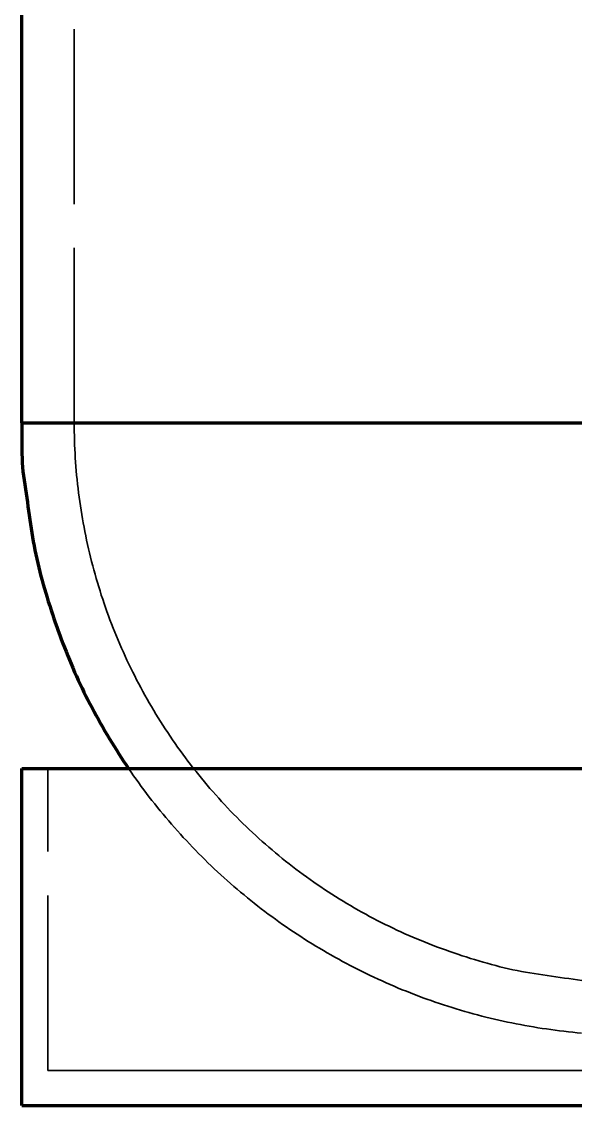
# Model space of a CAD drawing. Header units: millimetres. Extents: x 0 to 2208, y 0 to 420.
# Drawn here: x 179.13 to 191.85, y 102.4 to 127.17 of the extents above; entities that cross this region are included whole.
import ezdxf

# ---------------------------------------------------------------- set-up
doc = ezdxf.new("R2010")
doc.units = ezdxf.units.MM
doc.linetypes.add('IRAM-E-TRAZOS', pattern=[5, 4, -1])
doc.layers.add('01-VISIBLE', color=7, linetype='CONTINUOUS', lineweight=70)
doc.layers.add('02-OCULTA', color=4, linetype='IRAM-E-TRAZOS', lineweight=35)

msp = doc.modelspace()

# ---------------------------------------------------------------- linework, layer by layer
at = {"layer": '01-VISIBLE'}
for p, q in [((179.127, 118), (179.127, 149.28)), ((179.127, 102.4), (179.127, 110.1))]:
    msp.add_line(p, q, dxfattribs=at)
for points in [[(179.127, 118), (179.227, 118), (179.327, 118), (179.427, 118), (179.527, 118), (179.627, 118), (179.727, 118), (179.827, 118), (179.927, 118), (180.027, 118), (180.127, 118), (180.227, 118), (180.327, 118), (180.427, 118), (180.527, 118), (180.627, 118), (180.727, 118), (180.827, 118), (180.927, 118), (181.027, 118), (181.127, 118), (181.227, 118), (181.327, 118), (181.427, 118), (181.527, 118), (181.627, 118), (181.727, 118), (181.827, 118), (181.927, 118), (182.027, 118), (182.127, 118), (182.227, 118), (182.327, 118), (182.427, 118), (182.527, 118), (182.627, 118), (182.727, 118), (182.827, 118), (182.927, 118), (183.027, 118), (183.127, 118), (183.227, 118), (183.327, 118), (183.427, 118), (183.527, 118), (183.627, 118), (183.727, 118), (183.827, 118), (183.927, 118), (184.027, 118), (184.127, 118), (184.227, 118), (184.327, 118), (184.427, 118), (184.527, 118), (184.627, 118), (184.727, 118), (184.827, 118), (184.927, 118), (185.027, 118), (185.127, 118), (185.227, 118), (185.327, 118), (185.427, 118), (185.527, 118), (185.627, 118), (185.727, 118), (185.827, 118), (185.927, 118), (186.027, 118), (186.127, 118), (186.227, 118), (186.327, 118), (186.427, 118), (186.527, 118), (186.627, 118), (186.727, 118), (186.827, 118), (186.927, 118), (187.027, 118), (187.127, 118), (187.227, 118), (187.327, 118), (187.427, 118), (187.527, 118), (187.627, 118), (187.727, 118), (187.827, 118), (187.927, 118), (188.027, 118), (188.127, 118), (188.227, 118), (188.327, 118), (188.427, 118), (188.527, 118), (188.627, 118), (188.727, 118), (188.827, 118), (188.927, 118), (189.027, 118), (189.127, 118), (189.227, 118), (189.327, 118), (189.427, 118), (189.527, 118), (189.627, 118), (189.727, 118), (189.827, 118), (189.927, 118), (190.027, 118), (190.127, 118), (190.227, 118), (190.327, 118), (190.427, 118), (190.527, 118), (190.627, 118), (190.727, 118), (190.827, 118), (190.927, 118), (191.027, 118), (191.127, 118), (191.227, 118), (191.327, 118), (191.427, 118), (191.527, 118), (191.627, 118), (191.727, 118), (191.827, 118), (191.927, 118)], [(179.127, 118), (179.127, 117.899), (179.127, 117.798), (179.128, 117.697), (179.128, 117.596), (179.129, 117.494), (179.131, 117.393), (179.133, 117.292), (179.135, 117.191), (179.139, 117.09), (179.145, 116.989), (179.154, 116.888), (179.168, 116.788), (179.185, 116.688), (179.201, 116.588), (179.215, 116.488), (179.229, 116.388), (179.243, 116.288), (179.257, 116.188), (179.27, 116.088), (179.284, 115.987), (179.298, 115.887), (179.313, 115.787), (179.328, 115.687), (179.343, 115.587), (179.359, 115.487), (179.375, 115.387), (179.393, 115.288), (179.411, 115.188), (179.43, 115.089), (179.45, 114.99), (179.471, 114.891), (179.494, 114.792), (179.517, 114.694), (179.542, 114.596), (179.567, 114.498), (179.593, 114.4), (179.621, 114.303), (179.648, 114.205), (179.677, 114.108), (179.706, 114.012), (179.736, 113.915), (179.767, 113.819), (179.798, 113.722), (179.83, 113.626), (179.862, 113.53), (179.895, 113.435), (179.928, 113.339), (179.962, 113.244), (179.996, 113.149), (180.031, 113.054), (180.067, 112.959), (180.104, 112.865), (180.141, 112.771), (180.178, 112.677), (180.217, 112.583), (180.256, 112.49), (180.296, 112.397), (180.337, 112.305), (180.379, 112.213), (180.421, 112.121), (180.464, 112.029), (180.507, 111.938), (180.551, 111.847), (180.596, 111.756), (180.642, 111.666), (180.688, 111.576), (180.735, 111.486), (180.782, 111.397), (180.83, 111.308), (180.879, 111.219), (180.928, 111.131), (180.978, 111.043), (181.029, 110.955), (181.08, 110.868), (181.132, 110.781), (181.184, 110.695), (181.238, 110.609), (181.291, 110.523), (181.345, 110.438), (181.4, 110.353), (181.456, 110.268), (181.512, 110.184), (181.569, 110.1)], [(179.127, 110.1), (179.227, 110.1), (179.327, 110.1), (179.427, 110.1), (179.527, 110.1), (179.627, 110.1), (179.727, 110.1), (179.827, 110.1), (179.927, 110.1), (180.027, 110.1), (180.127, 110.1), (180.227, 110.1), (180.327, 110.1), (180.427, 110.1), (180.527, 110.1), (180.627, 110.1), (180.727, 110.1), (180.827, 110.1), (180.927, 110.1), (181.027, 110.1), (181.127, 110.1), (181.227, 110.1), (181.327, 110.1), (181.427, 110.1), (181.527, 110.1), (181.627, 110.1), (181.727, 110.1), (181.827, 110.1), (181.927, 110.1), (182.027, 110.1), (182.127, 110.1), (182.227, 110.1), (182.327, 110.1), (182.427, 110.1), (182.527, 110.1), (182.627, 110.1), (182.727, 110.1), (182.827, 110.1), (182.927, 110.1), (183.027, 110.1), (183.127, 110.1), (183.227, 110.1), (183.327, 110.1), (183.427, 110.1), (183.527, 110.1), (183.627, 110.1), (183.727, 110.1), (183.827, 110.1), (183.927, 110.1), (184.027, 110.1), (184.127, 110.1), (184.227, 110.1), (184.327, 110.1), (184.427, 110.1), (184.527, 110.1), (184.627, 110.1), (184.727, 110.1), (184.827, 110.1), (184.927, 110.1), (185.027, 110.1), (185.127, 110.1), (185.227, 110.1), (185.327, 110.1), (185.427, 110.1), (185.527, 110.1), (185.627, 110.1), (185.727, 110.1), (185.827, 110.1), (185.927, 110.1), (186.027, 110.1), (186.127, 110.1), (186.227, 110.1), (186.327, 110.1), (186.427, 110.1), (186.527, 110.1), (186.627, 110.1), (186.727, 110.1), (186.827, 110.1), (186.927, 110.1), (187.027, 110.1), (187.127, 110.1), (187.227, 110.1), (187.327, 110.1), (187.427, 110.1), (187.527, 110.1), (187.627, 110.1), (187.727, 110.1), (187.827, 110.1), (187.927, 110.1), (188.027, 110.1), (188.127, 110.1), (188.227, 110.1), (188.327, 110.1), (188.427, 110.1), (188.527, 110.1), (188.627, 110.1), (188.727, 110.1), (188.827, 110.1), (188.927, 110.1), (189.027, 110.1), (189.127, 110.1), (189.227, 110.1), (189.327, 110.1), (189.427, 110.1), (189.527, 110.1), (189.627, 110.1), (189.727, 110.1), (189.827, 110.1), (189.927, 110.1), (190.027, 110.1), (190.127, 110.1), (190.227, 110.1), (190.327, 110.1), (190.427, 110.1), (190.527, 110.1), (190.627, 110.1), (190.727, 110.1), (190.827, 110.1), (190.927, 110.1), (191.027, 110.1), (191.127, 110.1), (191.227, 110.1), (191.327, 110.1), (191.427, 110.1), (191.527, 110.1), (191.627, 110.1), (191.727, 110.1), (191.827, 110.1), (191.927, 110.1)], [(179.127, 102.4), (179.227, 102.4), (179.327, 102.4), (179.427, 102.4), (179.527, 102.4), (179.627, 102.4), (179.727, 102.4), (179.827, 102.4), (179.927, 102.4), (180.027, 102.4), (180.127, 102.4), (180.227, 102.4), (180.327, 102.4), (180.427, 102.4), (180.527, 102.4), (180.627, 102.4), (180.727, 102.4), (180.827, 102.4), (180.927, 102.4), (181.027, 102.4), (181.127, 102.4), (181.227, 102.4), (181.327, 102.4), (181.427, 102.4), (181.527, 102.4), (181.627, 102.4), (181.727, 102.4), (181.827, 102.4), (181.927, 102.4), (182.027, 102.4), (182.127, 102.4), (182.227, 102.4), (182.327, 102.4), (182.427, 102.4), (182.527, 102.4), (182.627, 102.4), (182.727, 102.4), (182.827, 102.4), (182.927, 102.4), (183.027, 102.4), (183.127, 102.4), (183.227, 102.4), (183.327, 102.4), (183.427, 102.4), (183.527, 102.4), (183.627, 102.4), (183.727, 102.4), (183.827, 102.4), (183.927, 102.4), (184.027, 102.4), (184.127, 102.4), (184.227, 102.4), (184.327, 102.4), (184.427, 102.4), (184.527, 102.4), (184.627, 102.4), (184.727, 102.4), (184.827, 102.4), (184.927, 102.4), (185.027, 102.4), (185.127, 102.4), (185.227, 102.4), (185.327, 102.4), (185.427, 102.4), (185.527, 102.4), (185.627, 102.4), (185.727, 102.4), (185.827, 102.4), (185.927, 102.4), (186.027, 102.4), (186.127, 102.4), (186.227, 102.4), (186.327, 102.4), (186.427, 102.4), (186.527, 102.4), (186.627, 102.4), (186.727, 102.4), (186.827, 102.4), (186.927, 102.4), (187.027, 102.4), (187.127, 102.4), (187.227, 102.4), (187.327, 102.4), (187.427, 102.4), (187.527, 102.4), (187.627, 102.4), (187.727, 102.4), (187.827, 102.4), (187.927, 102.4), (188.027, 102.4), (188.127, 102.4), (188.227, 102.4), (188.327, 102.4), (188.427, 102.4), (188.527, 102.4), (188.627, 102.4), (188.727, 102.4), (188.827, 102.4), (188.927, 102.4), (189.027, 102.4), (189.127, 102.4), (189.227, 102.4), (189.327, 102.4), (189.427, 102.4), (189.527, 102.4), (189.627, 102.4), (189.727, 102.4), (189.827, 102.4), (189.927, 102.4), (190.027, 102.4), (190.127, 102.4), (190.227, 102.4), (190.327, 102.4), (190.427, 102.4), (190.527, 102.4), (190.627, 102.4), (190.727, 102.4), (190.827, 102.4), (190.927, 102.4), (191.027, 102.4), (191.127, 102.4), (191.227, 102.4), (191.327, 102.4), (191.427, 102.4), (191.527, 102.4), (191.627, 102.4), (191.727, 102.4), (191.827, 102.4), (191.927, 102.4)]]:
    msp.add_lwpolyline(points, dxfattribs=at)
at = {"layer": '02-OCULTA'}
for p, q in [((180.327, 118), (180.327, 228.3)), ((179.727, 103.2), (179.727, 110.1))]:
    msp.add_line(p, q, dxfattribs=at)
for points in [[(191.927, 118), (191.827, 118), (191.727, 118), (191.627, 118), (191.527, 118), (191.427, 118), (191.327, 118), (191.227, 118), (191.127, 118), (191.027, 118), (190.927, 118), (190.827, 118), (190.727, 118), (190.627, 118), (190.527, 118), (190.427, 118), (190.327, 118), (190.227, 118), (190.127, 118), (190.027, 118), (189.927, 118), (189.827, 118), (189.727, 118), (189.627, 118), (189.527, 118), (189.427, 118), (189.327, 118), (189.227, 118), (189.127, 118), (189.027, 118), (188.927, 118), (188.827, 118), (188.727, 118), (188.627, 118), (188.527, 118), (188.427, 118), (188.327, 118), (188.227, 118), (188.127, 118), (188.027, 118), (187.927, 118), (187.827, 118), (187.727, 118), (187.627, 118), (187.527, 118), (187.427, 118), (187.327, 118), (187.227, 118), (187.127, 118), (187.027, 118), (186.927, 118), (186.827, 118), (186.727, 118), (186.627, 118), (186.527, 118), (186.427, 118), (186.327, 118), (186.227, 118), (186.127, 118), (186.027, 118), (185.927, 118), (185.827, 118), (185.727, 118), (185.627, 118), (185.527, 118), (185.427, 118), (185.327, 118), (185.227, 118), (185.127, 118), (185.027, 118), (184.927, 118), (184.827, 118), (184.727, 118), (184.627, 118), (184.527, 118), (184.427, 118), (184.327, 118), (184.227, 118), (184.127, 118), (184.027, 118), (183.927, 118), (183.827, 118), (183.727, 118), (183.627, 118), (183.527, 118), (183.427, 118), (183.327, 118), (183.227, 118), (183.127, 118), (183.027, 118), (182.927, 118), (182.827, 118), (182.727, 118), (182.627, 118), (182.527, 118), (182.427, 118), (182.327, 118), (182.227, 118), (182.127, 118), (182.027, 118), (181.927, 118), (181.827, 118), (181.727, 118), (181.627, 118), (181.527, 118), (181.427, 118), (181.327, 118), (181.227, 118), (181.127, 118), (181.027, 118), (180.927, 118), (180.827, 118), (180.727, 118), (180.627, 118), (180.527, 118), (180.427, 118), (180.327, 118), (180.227, 118), (180.127, 118), (180.027, 118), (179.927, 118), (179.827, 118), (179.727, 118), (179.627, 118), (179.527, 118), (179.427, 118), (179.327, 118), (179.227, 118), (179.127, 118)], [(191.927, 118), (191.827, 118), (191.727, 118), (191.627, 118), (191.527, 118), (191.427, 118), (191.327, 118), (191.227, 118), (191.127, 118), (191.027, 118), (190.927, 118), (190.827, 118), (190.727, 118), (190.627, 118), (190.527, 118), (190.427, 118), (190.327, 118), (190.227, 118), (190.127, 118), (190.027, 118), (189.927, 118), (189.827, 118), (189.727, 118), (189.627, 118), (189.527, 118), (189.427, 118), (189.327, 118), (189.227, 118), (189.127, 118), (189.027, 118), (188.927, 118), (188.827, 118), (188.727, 118), (188.627, 118), (188.527, 118), (188.427, 118), (188.327, 118), (188.227, 118), (188.127, 118), (188.027, 118), (187.927, 118), (187.827, 118), (187.727, 118), (187.627, 118), (187.527, 118), (187.427, 118), (187.327, 118), (187.227, 118), (187.127, 118), (187.027, 118), (186.927, 118), (186.827, 118), (186.727, 118), (186.627, 118), (186.527, 118), (186.427, 118), (186.327, 118), (186.227, 118), (186.127, 118), (186.027, 118), (185.927, 118), (185.827, 118), (185.727, 118), (185.627, 118), (185.527, 118), (185.427, 118), (185.327, 118), (185.227, 118), (185.127, 118), (185.027, 118), (184.927, 118), (184.827, 118), (184.727, 118), (184.627, 118), (184.527, 118), (184.427, 118), (184.327, 118), (184.227, 118), (184.127, 118), (184.027, 118), (183.927, 118), (183.827, 118), (183.727, 118), (183.627, 118), (183.527, 118), (183.427, 118), (183.327, 118), (183.227, 118), (183.127, 118), (183.027, 118), (182.927, 118), (182.827, 118), (182.727, 118), (182.627, 118), (182.527, 118), (182.427, 118), (182.327, 118), (182.227, 118), (182.127, 118), (182.027, 118), (181.927, 118), (181.827, 118), (181.727, 118), (181.627, 118), (181.527, 118), (181.427, 118), (181.327, 118), (181.227, 118), (181.127, 118), (181.027, 118), (180.927, 118), (180.827, 118), (180.727, 118), (180.627, 118), (180.527, 118), (180.427, 118), (180.327, 118)], [(180.327, 118), (180.427, 118), (180.527, 118), (180.627, 118), (180.727, 118), (180.827, 118), (180.927, 118), (181.027, 118), (181.127, 118), (181.227, 118), (181.327, 118), (181.427, 118), (181.527, 118), (181.627, 118), (181.727, 118), (181.827, 118), (181.927, 118), (182.027, 118), (182.127, 118), (182.227, 118), (182.327, 118), (182.427, 118), (182.527, 118), (182.627, 118), (182.727, 118), (182.827, 118), (182.927, 118), (183.027, 118), (183.127, 118), (183.227, 118), (183.327, 118), (183.427, 118), (183.527, 118), (183.627, 118), (183.727, 118), (183.827, 118), (183.927, 118), (184.027, 118), (184.127, 118), (184.227, 118), (184.327, 118), (184.427, 118), (184.527, 118), (184.627, 118), (184.727, 118), (184.827, 118), (184.927, 118), (185.027, 118), (185.127, 118), (185.227, 118), (185.327, 118), (185.427, 118), (185.527, 118), (185.627, 118), (185.727, 118), (185.827, 118), (185.927, 118), (186.027, 118), (186.127, 118), (186.227, 118), (186.327, 118), (186.427, 118), (186.527, 118), (186.627, 118), (186.727, 118), (186.827, 118), (186.927, 118), (187.027, 118), (187.127, 118), (187.227, 118), (187.327, 118), (187.427, 118), (187.527, 118), (187.627, 118), (187.727, 118), (187.827, 118), (187.927, 118), (188.027, 118), (188.127, 118), (188.227, 118), (188.327, 118), (188.427, 118), (188.527, 118), (188.627, 118), (188.727, 118), (188.827, 118), (188.927, 118), (189.027, 118), (189.127, 118), (189.227, 118), (189.327, 118), (189.427, 118), (189.527, 118), (189.627, 118), (189.727, 118), (189.827, 118), (189.927, 118), (190.027, 118), (190.127, 118), (190.227, 118), (190.327, 118), (190.427, 118), (190.527, 118), (190.627, 118), (190.727, 118), (190.827, 118), (190.927, 118), (191.027, 118), (191.127, 118), (191.227, 118), (191.327, 118), (191.427, 118), (191.527, 118), (191.627, 118), (191.727, 118), (191.827, 118), (191.927, 118)], [(180.327, 118), (180.327, 117.9), (180.329, 117.8), (180.331, 117.7), (180.333, 117.6), (180.337, 117.5), (180.341, 117.4), (180.346, 117.3), (180.352, 117.2), (180.359, 117.101), (180.366, 117.001), (180.374, 116.901), (180.383, 116.802), (180.393, 116.702), (180.404, 116.602), (180.415, 116.503), (180.427, 116.404), (180.44, 116.305), (180.453, 116.205), (180.468, 116.106), (180.483, 116.008), (180.499, 115.909), (180.516, 115.81), (180.533, 115.712), (180.552, 115.613), (180.571, 115.515), (180.59, 115.417), (180.611, 115.319), (180.632, 115.221), (180.654, 115.124), (180.677, 115.027), (180.701, 114.929), (180.725, 114.832), (180.75, 114.735), (180.776, 114.639), (180.803, 114.542), (180.83, 114.446), (180.858, 114.35), (180.887, 114.254), (180.917, 114.159), (180.947, 114.064), (180.979, 113.969), (181.01, 113.874), (181.043, 113.779), (181.076, 113.685), (181.11, 113.591), (181.145, 113.497), (181.181, 113.403), (181.217, 113.31), (181.254, 113.217), (181.292, 113.125), (181.33, 113.032), (181.37, 112.94), (181.409, 112.849), (181.45, 112.757), (181.491, 112.666), (181.533, 112.575), (181.576, 112.485), (181.62, 112.395), (181.664, 112.305), (181.709, 112.216), (181.754, 112.126), (181.801, 112.038), (181.847, 111.949), (181.895, 111.861), (181.943, 111.774), (181.992, 111.687), (182.042, 111.6), (182.092, 111.513), (182.144, 111.427), (182.195, 111.342), (182.248, 111.256), (182.301, 111.172), (182.354, 111.087), (182.409, 111.003), (182.464, 110.92), (182.519, 110.837), (182.576, 110.754), (182.633, 110.672), (182.69, 110.59), (182.748, 110.509), (182.807, 110.428), (182.867, 110.347), (182.927, 110.267), (182.988, 110.188), (183.049, 110.109), (183.111, 110.03), (183.174, 109.952), (183.237, 109.875), (183.301, 109.798), (183.365, 109.721), (183.43, 109.645), (183.496, 109.57), (183.562, 109.495), (183.629, 109.42), (183.696, 109.346), (183.764, 109.273), (183.832, 109.2), (183.901, 109.127), (183.971, 109.055), (184.041, 108.984), (184.112, 108.913), (184.183, 108.843), (184.255, 108.774), (184.327, 108.705), (184.4, 108.636), (184.474, 108.568), (184.548, 108.501), (184.622, 108.434), (184.697, 108.368), (184.773, 108.302), (184.849, 108.237), (184.925, 108.173), (185.003, 108.109), (185.08, 108.046), (185.158, 107.983), (185.237, 107.921), (185.316, 107.86), (185.395, 107.799), (185.475, 107.739), (185.556, 107.68), (185.636, 107.621), (185.718, 107.563), (185.8, 107.505), (185.882, 107.448), (185.964, 107.392), (186.048, 107.336), (186.131, 107.281), (186.215, 107.227), (186.3, 107.173), (186.385, 107.12), (186.47, 107.068), (186.555, 107.016), (186.641, 106.965), (186.728, 106.915), (186.815, 106.865), (186.902, 106.816), (186.989, 106.768), (187.077, 106.72), (187.166, 106.673), (187.254, 106.627), (187.343, 106.581), (187.433, 106.536), (187.523, 106.492), (187.613, 106.448), (187.703, 106.406), (187.794, 106.363), (187.885, 106.322), (187.976, 106.282), (188.068, 106.242), (188.16, 106.203), (188.253, 106.165), (188.345, 106.127), (188.439, 106.091), (188.532, 106.055), (188.626, 106.019), (188.719, 105.985), (188.814, 105.951), (188.908, 105.918), (189.002, 105.885), (189.097, 105.853), (189.192, 105.821), (189.287, 105.791), (189.383, 105.76), (189.478, 105.731), (189.574, 105.702), (189.67, 105.673), (189.766, 105.646), (189.862, 105.619), (189.959, 105.594), (190.056, 105.569), (190.153, 105.545), (190.251, 105.523), (190.349, 105.501), (190.446, 105.481), (190.545, 105.462), (190.643, 105.444), (190.742, 105.427), (190.84, 105.41), (190.939, 105.395), (191.038, 105.38), (191.137, 105.365), (191.236, 105.351), (191.335, 105.337), (191.434, 105.324), (191.533, 105.31), (191.633, 105.297), (191.732, 105.283), (191.83, 105.268), (191.929, 105.252)], [(191.927, 110.1), (191.827, 110.1), (191.727, 110.1), (191.627, 110.1), (191.527, 110.1), (191.427, 110.1), (191.327, 110.1), (191.227, 110.1), (191.127, 110.1), (191.027, 110.1), (190.927, 110.1), (190.827, 110.1), (190.727, 110.1), (190.627, 110.1), (190.527, 110.1), (190.427, 110.1), (190.327, 110.1), (190.227, 110.1), (190.127, 110.1), (190.027, 110.1), (189.927, 110.1), (189.827, 110.1), (189.727, 110.1), (189.627, 110.1), (189.527, 110.1), (189.427, 110.1), (189.327, 110.1), (189.227, 110.1), (189.127, 110.1), (189.027, 110.1), (188.927, 110.1), (188.827, 110.1), (188.727, 110.1), (188.627, 110.1), (188.527, 110.1), (188.427, 110.1), (188.327, 110.1), (188.227, 110.1), (188.127, 110.1), (188.027, 110.1), (187.927, 110.1), (187.827, 110.1), (187.727, 110.1), (187.627, 110.1), (187.527, 110.1), (187.427, 110.1), (187.327, 110.1), (187.227, 110.1), (187.127, 110.1), (187.027, 110.1), (186.927, 110.1), (186.827, 110.1), (186.727, 110.1), (186.627, 110.1), (186.527, 110.1), (186.427, 110.1), (186.327, 110.1), (186.227, 110.1), (186.127, 110.1), (186.027, 110.1), (185.927, 110.1), (185.827, 110.1), (185.727, 110.1), (185.627, 110.1), (185.527, 110.1), (185.427, 110.1), (185.327, 110.1), (185.227, 110.1), (185.127, 110.1), (185.027, 110.1), (184.927, 110.1), (184.827, 110.1), (184.727, 110.1), (184.627, 110.1), (184.527, 110.1), (184.427, 110.1), (184.327, 110.1), (184.227, 110.1), (184.127, 110.1), (184.027, 110.1), (183.927, 110.1), (183.827, 110.1), (183.727, 110.1), (183.627, 110.1), (183.527, 110.1), (183.427, 110.1), (183.327, 110.1), (183.227, 110.1), (183.127, 110.1), (183.027, 110.1), (182.927, 110.1), (182.827, 110.1), (182.727, 110.1), (182.627, 110.1), (182.527, 110.1), (182.427, 110.1), (182.327, 110.1), (182.227, 110.1), (182.127, 110.1), (182.027, 110.1), (181.927, 110.1), (181.827, 110.1), (181.727, 110.1), (181.627, 110.1), (181.527, 110.1), (181.427, 110.1), (181.327, 110.1), (181.227, 110.1), (181.127, 110.1), (181.027, 110.1), (180.927, 110.1), (180.827, 110.1), (180.727, 110.1), (180.627, 110.1), (180.527, 110.1), (180.427, 110.1), (180.327, 110.1), (180.227, 110.1), (180.127, 110.1), (180.027, 110.1), (179.927, 110.1), (179.827, 110.1), (179.727, 110.1), (179.627, 110.1), (179.527, 110.1), (179.427, 110.1), (179.327, 110.1), (179.227, 110.1), (179.127, 110.1)], [(191.927, 110.1), (191.827, 110.1), (191.727, 110.1), (191.627, 110.1), (191.527, 110.1), (191.427, 110.1), (191.327, 110.1), (191.227, 110.1), (191.127, 110.1), (191.027, 110.1), (190.927, 110.1), (190.827, 110.1), (190.727, 110.1), (190.627, 110.1), (190.527, 110.1), (190.427, 110.1), (190.327, 110.1), (190.227, 110.1), (190.127, 110.1), (190.027, 110.1), (189.927, 110.1), (189.827, 110.1), (189.727, 110.1), (189.627, 110.1), (189.527, 110.1), (189.427, 110.1), (189.327, 110.1), (189.227, 110.1), (189.127, 110.1), (189.027, 110.1), (188.927, 110.1), (188.827, 110.1), (188.727, 110.1), (188.627, 110.1), (188.527, 110.1), (188.427, 110.1), (188.327, 110.1), (188.227, 110.1), (188.127, 110.1), (188.027, 110.1), (187.927, 110.1), (187.827, 110.1), (187.727, 110.1), (187.627, 110.1), (187.527, 110.1), (187.427, 110.1), (187.327, 110.1), (187.227, 110.1), (187.127, 110.1), (187.027, 110.1), (186.927, 110.1), (186.827, 110.1), (186.727, 110.1), (186.627, 110.1), (186.527, 110.1), (186.427, 110.1), (186.327, 110.1), (186.227, 110.1), (186.127, 110.1), (186.027, 110.1), (185.927, 110.1), (185.827, 110.1), (185.727, 110.1), (185.627, 110.1), (185.527, 110.1), (185.427, 110.1), (185.327, 110.1), (185.227, 110.1), (185.127, 110.1), (185.027, 110.1), (184.927, 110.1), (184.827, 110.1), (184.727, 110.1), (184.627, 110.1), (184.527, 110.1), (184.427, 110.1), (184.327, 110.1), (184.227, 110.1), (184.127, 110.1), (184.027, 110.1), (183.927, 110.1), (183.827, 110.1), (183.727, 110.1), (183.627, 110.1), (183.527, 110.1), (183.427, 110.1), (183.327, 110.1), (183.227, 110.1), (183.127, 110.1), (183.027, 110.1), (182.927, 110.1), (182.827, 110.1), (182.727, 110.1), (182.627, 110.1), (182.527, 110.1), (182.427, 110.1), (182.327, 110.1), (182.227, 110.1), (182.127, 110.1), (182.027, 110.1), (181.927, 110.1), (181.827, 110.1), (181.727, 110.1), (181.627, 110.1), (181.527, 110.1), (181.427, 110.1), (181.327, 110.1), (181.227, 110.1), (181.127, 110.1), (181.027, 110.1), (180.927, 110.1), (180.827, 110.1), (180.727, 110.1), (180.627, 110.1), (180.527, 110.1), (180.427, 110.1), (180.327, 110.1), (180.227, 110.1), (180.127, 110.1), (180.027, 110.1), (179.927, 110.1), (179.827, 110.1), (179.727, 110.1)], [(179.727, 110.1), (179.827, 110.1), (179.927, 110.1), (180.027, 110.1), (180.127, 110.1), (180.227, 110.1), (180.327, 110.1), (180.427, 110.1), (180.527, 110.1), (180.627, 110.1), (180.727, 110.1), (180.827, 110.1), (180.927, 110.1), (181.027, 110.1), (181.127, 110.1), (181.227, 110.1), (181.327, 110.1), (181.427, 110.1), (181.527, 110.1), (181.627, 110.1), (181.727, 110.1), (181.827, 110.1), (181.927, 110.1), (182.027, 110.1), (182.127, 110.1), (182.227, 110.1), (182.327, 110.1), (182.427, 110.1), (182.527, 110.1), (182.627, 110.1), (182.727, 110.1), (182.827, 110.1), (182.927, 110.1), (183.027, 110.1), (183.127, 110.1), (183.227, 110.1), (183.327, 110.1), (183.427, 110.1), (183.527, 110.1), (183.627, 110.1), (183.727, 110.1), (183.827, 110.1), (183.927, 110.1), (184.027, 110.1), (184.127, 110.1), (184.227, 110.1), (184.327, 110.1), (184.427, 110.1), (184.527, 110.1), (184.627, 110.1), (184.727, 110.1), (184.827, 110.1), (184.927, 110.1), (185.027, 110.1), (185.127, 110.1), (185.227, 110.1), (185.327, 110.1), (185.427, 110.1), (185.527, 110.1), (185.627, 110.1), (185.727, 110.1), (185.827, 110.1), (185.927, 110.1), (186.027, 110.1), (186.127, 110.1), (186.227, 110.1), (186.327, 110.1), (186.427, 110.1), (186.527, 110.1), (186.627, 110.1), (186.727, 110.1), (186.827, 110.1), (186.927, 110.1), (187.027, 110.1), (187.127, 110.1), (187.227, 110.1), (187.327, 110.1), (187.427, 110.1), (187.527, 110.1), (187.627, 110.1), (187.727, 110.1), (187.827, 110.1), (187.927, 110.1), (188.027, 110.1), (188.127, 110.1), (188.227, 110.1), (188.327, 110.1), (188.427, 110.1), (188.527, 110.1), (188.627, 110.1), (188.727, 110.1), (188.827, 110.1), (188.927, 110.1), (189.027, 110.1), (189.127, 110.1), (189.227, 110.1), (189.327, 110.1), (189.427, 110.1), (189.527, 110.1), (189.627, 110.1), (189.727, 110.1), (189.827, 110.1), (189.927, 110.1), (190.027, 110.1), (190.127, 110.1), (190.227, 110.1), (190.327, 110.1), (190.427, 110.1), (190.527, 110.1), (190.627, 110.1), (190.727, 110.1), (190.827, 110.1), (190.927, 110.1), (191.027, 110.1), (191.127, 110.1), (191.227, 110.1), (191.327, 110.1), (191.427, 110.1), (191.527, 110.1), (191.627, 110.1), (191.727, 110.1), (191.827, 110.1), (191.927, 110.1)], [(181.569, 110.1), (181.626, 110.017), (181.684, 109.935), (181.742, 109.853), (181.801, 109.771), (181.86, 109.69), (181.92, 109.609), (181.981, 109.528), (182.042, 109.448), (182.104, 109.369), (182.167, 109.29), (182.23, 109.211), (182.293, 109.133), (182.357, 109.055), (182.422, 108.978), (182.487, 108.901), (182.553, 108.825), (182.619, 108.749), (182.686, 108.674), (182.753, 108.599), (182.821, 108.525), (182.89, 108.451), (182.959, 108.377), (183.028, 108.304), (183.098, 108.232), (183.169, 108.16), (183.24, 108.089), (183.311, 108.018), (183.383, 107.947), (183.456, 107.878), (183.529, 107.808), (183.602, 107.739), (183.676, 107.671), (183.751, 107.603), (183.826, 107.536), (183.902, 107.47), (183.978, 107.404), (184.054, 107.338), (184.131, 107.273), (184.208, 107.209), (184.286, 107.145), (184.365, 107.081), (184.443, 107.019), (184.523, 106.956), (184.602, 106.895), (184.682, 106.834), (184.763, 106.773), (184.844, 106.713), (184.925, 106.654), (185.007, 106.595), (185.089, 106.537), (185.172, 106.48), (185.255, 106.423), (185.339, 106.367), (185.423, 106.311), (185.507, 106.256), (185.592, 106.201), (185.677, 106.147), (185.762, 106.094), (185.848, 106.041), (185.934, 105.989), (186.021, 105.938), (186.108, 105.887), (186.195, 105.837), (186.283, 105.787), (186.371, 105.738), (186.459, 105.69), (186.548, 105.642), (186.637, 105.595), (186.726, 105.549), (186.816, 105.503), (186.906, 105.458), (186.997, 105.414), (187.087, 105.37), (187.178, 105.327), (187.27, 105.284), (187.361, 105.243), (187.453, 105.201), (187.546, 105.161), (187.638, 105.121), (187.731, 105.082), (187.824, 105.043), (187.917, 105.006), (188.011, 104.969), (188.105, 104.932), (188.199, 104.896), (188.293, 104.861), (188.388, 104.827), (188.483, 104.793), (188.578, 104.76), (188.673, 104.728), (188.769, 104.696), (188.865, 104.665), (188.961, 104.634), (189.057, 104.605), (189.154, 104.576), (189.25, 104.548), (189.347, 104.52), (189.444, 104.493), (189.541, 104.467), (189.639, 104.442), (189.737, 104.417), (189.834, 104.393), (189.932, 104.37), (190.03, 104.347), (190.129, 104.325), (190.227, 104.304), (190.326, 104.283), (190.425, 104.264), (190.524, 104.244), (190.623, 104.226), (190.722, 104.208), (190.821, 104.191), (190.92, 104.175), (191.02, 104.16), (191.12, 104.145), (191.219, 104.131), (191.319, 104.117), (191.419, 104.105), (191.519, 104.093), (191.619, 104.082), (191.719, 104.071), (191.82, 104.061), (191.92, 104.052)], [(191.927, 103.2), (191.827, 103.2), (191.727, 103.2), (191.627, 103.2), (191.527, 103.2), (191.427, 103.2), (191.327, 103.2), (191.227, 103.2), (191.127, 103.2), (191.027, 103.2), (190.927, 103.2), (190.827, 103.2), (190.727, 103.2), (190.627, 103.2), (190.527, 103.2), (190.427, 103.2), (190.327, 103.2), (190.227, 103.2), (190.127, 103.2), (190.027, 103.2), (189.927, 103.2), (189.827, 103.2), (189.727, 103.2), (189.627, 103.2), (189.527, 103.2), (189.427, 103.2), (189.327, 103.2), (189.227, 103.2), (189.127, 103.2), (189.027, 103.2), (188.927, 103.2), (188.827, 103.2), (188.727, 103.2), (188.627, 103.2), (188.527, 103.2), (188.427, 103.2), (188.327, 103.2), (188.227, 103.2), (188.127, 103.2), (188.027, 103.2), (187.927, 103.2), (187.827, 103.2), (187.727, 103.2), (187.627, 103.2), (187.527, 103.2), (187.427, 103.2), (187.327, 103.2), (187.227, 103.2), (187.127, 103.2), (187.027, 103.2), (186.927, 103.2), (186.827, 103.2), (186.727, 103.2), (186.627, 103.2), (186.527, 103.2), (186.427, 103.2), (186.327, 103.2), (186.227, 103.2), (186.127, 103.2), (186.027, 103.2), (185.927, 103.2), (185.827, 103.2), (185.727, 103.2), (185.627, 103.2), (185.527, 103.2), (185.427, 103.2), (185.327, 103.2), (185.227, 103.2), (185.127, 103.2), (185.027, 103.2), (184.927, 103.2), (184.827, 103.2), (184.727, 103.2), (184.627, 103.2), (184.527, 103.2), (184.427, 103.2), (184.327, 103.2), (184.227, 103.2), (184.127, 103.2), (184.027, 103.2), (183.927, 103.2), (183.827, 103.2), (183.727, 103.2), (183.627, 103.2), (183.527, 103.2), (183.427, 103.2), (183.327, 103.2), (183.227, 103.2), (183.127, 103.2), (183.027, 103.2), (182.927, 103.2), (182.827, 103.2), (182.727, 103.2), (182.627, 103.2), (182.527, 103.2), (182.427, 103.2), (182.327, 103.2), (182.227, 103.2), (182.127, 103.2), (182.027, 103.2), (181.927, 103.2), (181.827, 103.2), (181.727, 103.2), (181.627, 103.2), (181.527, 103.2), (181.427, 103.2), (181.327, 103.2), (181.227, 103.2), (181.127, 103.2), (181.027, 103.2), (180.927, 103.2), (180.827, 103.2), (180.727, 103.2), (180.627, 103.2), (180.527, 103.2), (180.427, 103.2), (180.327, 103.2), (180.227, 103.2), (180.127, 103.2), (180.027, 103.2), (179.927, 103.2), (179.827, 103.2), (179.727, 103.2)], [(179.727, 103.2), (179.827, 103.2), (179.927, 103.2), (180.027, 103.2), (180.127, 103.2), (180.227, 103.2), (180.327, 103.2), (180.427, 103.2), (180.527, 103.2), (180.627, 103.2), (180.727, 103.2), (180.827, 103.2), (180.927, 103.2), (181.027, 103.2), (181.127, 103.2), (181.227, 103.2), (181.327, 103.2), (181.427, 103.2), (181.527, 103.2), (181.627, 103.2), (181.727, 103.2), (181.827, 103.2), (181.927, 103.2), (182.027, 103.2), (182.127, 103.2), (182.227, 103.2), (182.327, 103.2), (182.427, 103.2), (182.527, 103.2), (182.627, 103.2), (182.727, 103.2), (182.827, 103.2), (182.927, 103.2), (183.027, 103.2), (183.127, 103.2), (183.227, 103.2), (183.327, 103.2), (183.427, 103.2), (183.527, 103.2), (183.627, 103.2), (183.727, 103.2), (183.827, 103.2), (183.927, 103.2), (184.027, 103.2), (184.127, 103.2), (184.227, 103.2), (184.327, 103.2), (184.427, 103.2), (184.527, 103.2), (184.627, 103.2), (184.727, 103.2), (184.827, 103.2), (184.927, 103.2), (185.027, 103.2), (185.127, 103.2), (185.227, 103.2), (185.327, 103.2), (185.427, 103.2), (185.527, 103.2), (185.627, 103.2), (185.727, 103.2), (185.827, 103.2), (185.927, 103.2), (186.027, 103.2), (186.127, 103.2), (186.227, 103.2), (186.327, 103.2), (186.427, 103.2), (186.527, 103.2), (186.627, 103.2), (186.727, 103.2), (186.827, 103.2), (186.927, 103.2), (187.027, 103.2), (187.127, 103.2), (187.227, 103.2), (187.327, 103.2), (187.427, 103.2), (187.527, 103.2), (187.627, 103.2), (187.727, 103.2), (187.827, 103.2), (187.927, 103.2), (188.027, 103.2), (188.127, 103.2), (188.227, 103.2), (188.327, 103.2), (188.427, 103.2), (188.527, 103.2), (188.627, 103.2), (188.727, 103.2), (188.827, 103.2), (188.927, 103.2), (189.027, 103.2), (189.127, 103.2), (189.227, 103.2), (189.327, 103.2), (189.427, 103.2), (189.527, 103.2), (189.627, 103.2), (189.727, 103.2), (189.827, 103.2), (189.927, 103.2), (190.027, 103.2), (190.127, 103.2), (190.227, 103.2), (190.327, 103.2), (190.427, 103.2), (190.527, 103.2), (190.627, 103.2), (190.727, 103.2), (190.827, 103.2), (190.927, 103.2), (191.027, 103.2), (191.127, 103.2), (191.227, 103.2), (191.327, 103.2), (191.427, 103.2), (191.527, 103.2), (191.627, 103.2), (191.727, 103.2), (191.827, 103.2), (191.927, 103.2)], [(191.927, 102.4), (191.827, 102.4), (191.727, 102.4), (191.627, 102.4), (191.527, 102.4), (191.427, 102.4), (191.327, 102.4), (191.227, 102.4), (191.127, 102.4), (191.027, 102.4), (190.927, 102.4), (190.827, 102.4), (190.727, 102.4), (190.627, 102.4), (190.527, 102.4), (190.427, 102.4), (190.327, 102.4), (190.227, 102.4), (190.127, 102.4), (190.027, 102.4), (189.927, 102.4), (189.827, 102.4), (189.727, 102.4), (189.627, 102.4), (189.527, 102.4), (189.427, 102.4), (189.327, 102.4), (189.227, 102.4), (189.127, 102.4), (189.027, 102.4), (188.927, 102.4), (188.827, 102.4), (188.727, 102.4), (188.627, 102.4), (188.527, 102.4), (188.427, 102.4), (188.327, 102.4), (188.227, 102.4), (188.127, 102.4), (188.027, 102.4), (187.927, 102.4), (187.827, 102.4), (187.727, 102.4), (187.627, 102.4), (187.527, 102.4), (187.427, 102.4), (187.327, 102.4), (187.227, 102.4), (187.127, 102.4), (187.027, 102.4), (186.927, 102.4), (186.827, 102.4), (186.727, 102.4), (186.627, 102.4), (186.527, 102.4), (186.427, 102.4), (186.327, 102.4), (186.227, 102.4), (186.127, 102.4), (186.027, 102.4), (185.927, 102.4), (185.827, 102.4), (185.727, 102.4), (185.627, 102.4), (185.527, 102.4), (185.427, 102.4), (185.327, 102.4), (185.227, 102.4), (185.127, 102.4), (185.027, 102.4), (184.927, 102.4), (184.827, 102.4), (184.727, 102.4), (184.627, 102.4), (184.527, 102.4), (184.427, 102.4), (184.327, 102.4), (184.227, 102.4), (184.127, 102.4), (184.027, 102.4), (183.927, 102.4), (183.827, 102.4), (183.727, 102.4), (183.627, 102.4), (183.527, 102.4), (183.427, 102.4), (183.327, 102.4), (183.227, 102.4), (183.127, 102.4), (183.027, 102.4), (182.927, 102.4), (182.827, 102.4), (182.727, 102.4), (182.627, 102.4), (182.527, 102.4), (182.427, 102.4), (182.327, 102.4), (182.227, 102.4), (182.127, 102.4), (182.027, 102.4), (181.927, 102.4), (181.827, 102.4), (181.727, 102.4), (181.627, 102.4), (181.527, 102.4), (181.427, 102.4), (181.327, 102.4), (181.227, 102.4), (181.127, 102.4), (181.027, 102.4), (180.927, 102.4), (180.827, 102.4), (180.727, 102.4), (180.627, 102.4), (180.527, 102.4), (180.427, 102.4), (180.327, 102.4), (180.227, 102.4), (180.127, 102.4), (180.027, 102.4), (179.927, 102.4), (179.827, 102.4), (179.727, 102.4), (179.627, 102.4), (179.527, 102.4), (179.427, 102.4), (179.327, 102.4), (179.227, 102.4), (179.127, 102.4)]]:
    msp.add_lwpolyline(points, dxfattribs=at)

doc.saveas('drawing.dxf')
